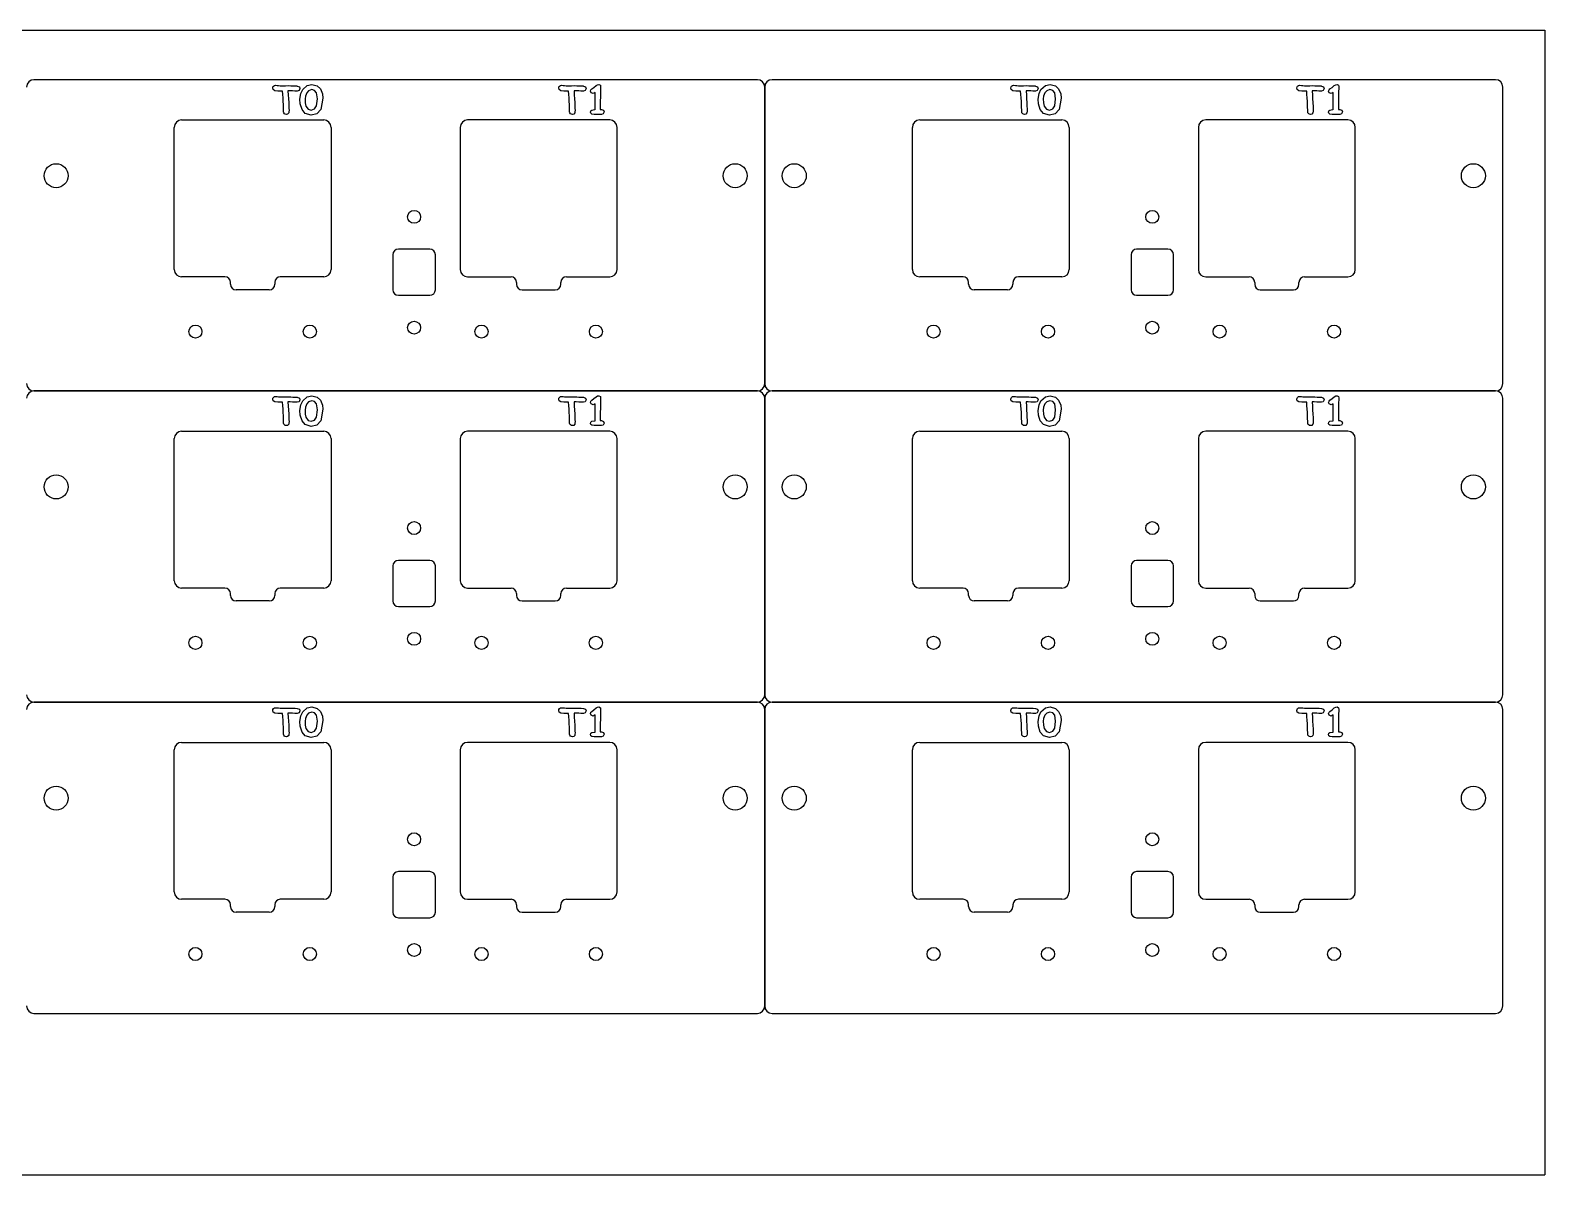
# Model space of a CAD drawing. Header units: millimetres. Extents: x 0 to 820, y -310 to 0.
# Drawn here: x 409.7 to 820, y -310 to 0 of the extents above; entities that cross this region are included whole.
import ezdxf

# ---------------------------------------------------------------- set-up
doc = ezdxf.new("R2010")
doc.units = ezdxf.units.MM

msp = doc.modelspace()

# ---------------------------------------------------------------- linework, layer by layer
at = {"color": 7, "linetype": 'Continuous'}
for p, q in [((0, 0), (820, 0)), ((820, 0), (820, -310)), ((606.67, -13.39), (410.67, -13.39)), ((561.78, -15.9), (562.37, -15.47)), ((562.37, -15.47), (562.99, -14.97)), ((608.67, -95.69), (608.67, -15.39)), ((608.67, -15.39), (608.67, -95.69)), ((806.67, -13.39), (610.67, -13.39)), ((761.78, -15.9), (762.37, -15.47)), ((762.37, -15.47), (762.99, -14.97)), ((808.67, -95.69), (808.67, -15.39)), ((478.01, -16.47), (477.74, -16.47)), ((555.51, -16.47), (555.24, -16.47)), ((562.72, -21.51), (562.72, -16.85)), ((564.1, -20.16), (564.1, -21.41)), ((678.01, -16.47), (677.74, -16.47)), ((755.51, -16.47), (755.24, -16.47)), ((762.72, -21.51), (762.72, -16.85)), ((764.1, -20.16), (764.1, -21.41)), ((450.67, -24.29), (489.17, -24.29)), ((478.31, -22.1), (478.31, -21.66)), ((566.67, -24.29), (528.17, -24.29)), ((555.81, -22.1), (555.81, -21.66)), ((564.48, -22.79), (562.42, -22.79)), ((564.1, -21.41), (564.46, -21.41)), ((650.67, -24.29), (689.17, -24.29)), ((678.31, -22.1), (678.31, -21.66)), ((766.67, -24.29), (728.17, -24.29)), ((755.81, -22.1), (755.81, -21.66)), ((764.48, -22.79), (762.42, -22.79)), ((764.1, -21.41), (764.46, -21.41)), ((448.67, -64.79), (448.67, -26.29)), ((491.17, -26.29), (491.17, -64.79)), ((526.17, -26.29), (526.17, -64.79)), ((568.67, -64.79), (568.67, -26.29)), ((648.67, -64.79), (648.67, -26.29)), ((691.17, -26.29), (691.17, -64.79)), ((726.17, -26.29), (726.17, -64.79)), ((768.67, -64.79), (768.67, -26.29)), ((507.92, -60.79), (507.92, -70.29)), ((517.92, -59.29), (509.42, -59.29)), ((519.42, -70.29), (519.42, -60.79)), ((707.92, -60.79), (707.92, -70.29)), ((717.92, -59.29), (709.42, -59.29)), ((719.42, -70.29), (719.42, -60.79)), ((462.42, -66.79), (450.67, -66.79)), ((463.92, -68.79), (463.92, -68.29)), ((475.92, -68.29), (475.92, -68.79)), ((489.17, -66.79), (477.42, -66.79)), ((528.17, -66.79), (539.92, -66.79)), ((541.42, -68.29), (541.42, -68.79)), ((553.42, -68.79), (553.42, -68.29)), ((554.92, -66.79), (566.67, -66.79)), ((662.42, -66.79), (650.67, -66.79)), ((663.92, -68.79), (663.92, -68.29)), ((675.92, -68.29), (675.92, -68.79)), ((689.17, -66.79), (677.42, -66.79)), ((728.17, -66.79), (739.92, -66.79)), ((741.42, -68.29), (741.42, -68.79)), ((753.42, -68.79), (753.42, -68.29)), ((754.92, -66.79), (766.67, -66.79)), ((474.42, -70.29), (465.42, -70.29)), ((509.42, -71.79), (517.92, -71.79)), ((542.92, -70.29), (551.92, -70.29)), ((674.42, -70.29), (665.42, -70.29)), ((709.42, -71.79), (717.92, -71.79)), ((742.92, -70.29), (751.92, -70.29)), ((606.67, -97.69), (410.67, -97.69)), ((410.67, -97.69), (606.67, -97.69)), ((806.67, -97.69), (610.67, -97.69)), ((610.67, -97.69), (806.67, -97.69)), ((478.01, -100.77), (477.74, -100.77)), ((555.51, -100.77), (555.24, -100.77)), ((561.78, -100.2), (562.37, -99.77)), ((562.37, -99.77), (562.99, -99.27)), ((562.72, -105.81), (562.72, -101.15)), ((608.67, -179.99), (608.67, -99.69)), ((608.67, -99.69), (608.67, -179.99)), ((678.01, -100.77), (677.74, -100.77)), ((755.51, -100.77), (755.24, -100.77)), ((761.78, -100.2), (762.37, -99.77)), ((762.37, -99.77), (762.99, -99.27)), ((762.72, -105.81), (762.72, -101.15)), ((808.67, -179.99), (808.67, -99.69)), ((478.31, -106.4), (478.31, -105.96)), ((555.81, -106.4), (555.81, -105.96)), ((564.1, -104.46), (564.1, -105.71)), ((564.1, -105.71), (564.46, -105.71)), ((678.31, -106.4), (678.31, -105.96)), ((755.81, -106.4), (755.81, -105.96)), ((764.1, -104.46), (764.1, -105.71)), ((764.1, -105.71), (764.46, -105.71)), ((448.67, -149.09), (448.67, -110.59)), ((450.67, -108.59), (489.17, -108.59)), ((491.17, -110.59), (491.17, -149.09)), ((526.17, -110.59), (526.17, -149.09)), ((566.67, -108.59), (528.17, -108.59)), ((564.48, -107.09), (562.42, -107.09)), ((568.67, -149.09), (568.67, -110.59)), ((648.67, -149.09), (648.67, -110.59)), ((650.67, -108.59), (689.17, -108.59)), ((691.17, -110.59), (691.17, -149.09)), ((726.17, -110.59), (726.17, -149.09)), ((766.67, -108.59), (728.17, -108.59)), ((764.48, -107.09), (762.42, -107.09)), ((768.67, -149.09), (768.67, -110.59)), ((517.92, -143.59), (509.42, -143.59)), ((717.92, -143.59), (709.42, -143.59)), ((507.92, -145.09), (507.92, -154.59)), ((519.42, -154.59), (519.42, -145.09)), ((707.92, -145.09), (707.92, -154.59)), ((719.42, -154.59), (719.42, -145.09)), ((462.42, -151.09), (450.67, -151.09)), ((489.17, -151.09), (477.42, -151.09)), ((528.17, -151.09), (539.92, -151.09)), ((554.92, -151.09), (566.67, -151.09)), ((662.42, -151.09), (650.67, -151.09)), ((689.17, -151.09), (677.42, -151.09)), ((728.17, -151.09), (739.92, -151.09)), ((754.92, -151.09), (766.67, -151.09)), ((463.92, -153.09), (463.92, -152.59)), ((474.42, -154.59), (465.42, -154.59)), ((475.92, -152.59), (475.92, -153.09)), ((541.42, -152.59), (541.42, -153.09)), ((542.92, -154.59), (551.92, -154.59)), ((553.42, -153.09), (553.42, -152.59)), ((663.92, -153.09), (663.92, -152.59)), ((674.42, -154.59), (665.42, -154.59)), ((675.92, -152.59), (675.92, -153.09)), ((741.42, -152.59), (741.42, -153.09)), ((742.92, -154.59), (751.92, -154.59)), ((753.42, -153.09), (753.42, -152.59)), ((509.42, -156.09), (517.92, -156.09)), ((709.42, -156.09), (717.92, -156.09)), ((606.67, -181.99), (410.67, -181.99)), ((410.67, -181.99), (606.67, -181.99)), ((561.78, -184.5), (562.37, -184.07)), ((562.37, -184.07), (562.99, -183.57)), ((608.67, -264.29), (608.67, -183.99)), ((608.67, -183.99), (608.67, -264.29)), ((806.67, -181.99), (610.67, -181.99)), ((610.67, -181.99), (806.67, -181.99)), ((761.78, -184.5), (762.37, -184.07)), ((762.37, -184.07), (762.99, -183.57)), ((808.67, -264.29), (808.67, -183.99)), ((478.01, -185.07), (477.74, -185.07)), ((555.51, -185.07), (555.24, -185.07)), ((562.72, -190.11), (562.72, -185.45)), ((678.01, -185.07), (677.74, -185.07)), ((755.51, -185.07), (755.24, -185.07)), ((762.72, -190.11), (762.72, -185.45)), ((478.31, -190.7), (478.31, -190.26)), ((555.81, -190.7), (555.81, -190.26)), ((564.48, -191.39), (562.42, -191.39)), ((564.1, -188.76), (564.1, -190.01)), ((564.1, -190.01), (564.46, -190.01)), ((678.31, -190.7), (678.31, -190.26)), ((755.81, -190.7), (755.81, -190.26)), ((764.48, -191.39), (762.42, -191.39)), ((764.1, -188.76), (764.1, -190.01)), ((764.1, -190.01), (764.46, -190.01)), ((448.67, -233.39), (448.67, -194.89)), ((450.67, -192.89), (489.17, -192.89)), ((491.17, -194.89), (491.17, -233.39)), ((526.17, -194.89), (526.17, -233.39)), ((566.67, -192.89), (528.17, -192.89)), ((568.67, -233.39), (568.67, -194.89)), ((648.67, -233.39), (648.67, -194.89)), ((650.67, -192.89), (689.17, -192.89)), ((691.17, -194.89), (691.17, -233.39)), ((726.17, -194.89), (726.17, -233.39)), ((766.67, -192.89), (728.17, -192.89)), ((768.67, -233.39), (768.67, -194.89)), ((507.92, -229.39), (507.92, -238.89)), ((517.92, -227.89), (509.42, -227.89)), ((519.42, -238.89), (519.42, -229.39)), ((707.92, -229.39), (707.92, -238.89)), ((717.92, -227.89), (709.42, -227.89)), ((719.42, -238.89), (719.42, -229.39)), ((462.42, -235.39), (450.67, -235.39)), ((463.92, -237.39), (463.92, -236.89)), ((475.92, -236.89), (475.92, -237.39)), ((489.17, -235.39), (477.42, -235.39)), ((528.17, -235.39), (539.92, -235.39)), ((541.42, -236.89), (541.42, -237.39)), ((553.42, -237.39), (553.42, -236.89)), ((554.92, -235.39), (566.67, -235.39)), ((662.42, -235.39), (650.67, -235.39)), ((663.92, -237.39), (663.92, -236.89)), ((675.92, -236.89), (675.92, -237.39)), ((689.17, -235.39), (677.42, -235.39)), ((728.17, -235.39), (739.92, -235.39)), ((741.42, -236.89), (741.42, -237.39)), ((753.42, -237.39), (753.42, -236.89)), ((754.92, -235.39), (766.67, -235.39)), ((474.42, -238.89), (465.42, -238.89)), ((509.42, -240.39), (517.92, -240.39)), ((542.92, -238.89), (551.92, -238.89)), ((674.42, -238.89), (665.42, -238.89)), ((709.42, -240.39), (717.92, -240.39)), ((742.92, -238.89), (751.92, -238.89)), ((410.67, -266.29), (606.67, -266.29)), ((610.67, -266.29), (806.67, -266.29)), ((0, -310), (820, -310))]:
    msp.add_line(p, q, dxfattribs=at)
at = {"color": 7, "linetype": 'Continuous', "flags": 128}
for points in [[(475.35, -15.64), (475.41, -15.34), (475.53, -15.13)], [(475.92, -16.37), (475.46, -16.07), (475.35, -15.64)], [(475.53, -15.13), (475.82, -14.92), (476.1, -14.89)], [(477.74, -16.47), (476.72, -16.45), (475.92, -16.37)], [(476.1, -14.89), (476.57, -14.92), (476.93, -14.96)], [(476.93, -14.96), (477.39, -15), (477.76, -15.01)], [(477.76, -15.01), (478.82, -15), (479.65, -14.99)], [(479.49, -16.37), (479.56, -17.56), (479.62, -18.49)], [(480.76, -16.42), (480.05, -16.38), (479.49, -16.37)], [(482.02, -15.09), (482.58, -15.33), (482.75, -15.78)], [(482.75, -15.78), (482.48, -16.32), (482.02, -16.47)], [(482.75, -18.65), (482.98, -17.13), (483.51, -16.04)], [(483.51, -16.04), (484.72, -14.96), (485.98, -14.69)], [(485.94, -16.07), (485.07, -16.36), (484.58, -16.9)], [(487.49, -18.53), (487.23, -16.92), (486.72, -16.29), (485.94, -16.07)], [(485.98, -14.69), (487.43, -15.07), (488.28, -15.89)], [(488.28, -15.89), (488.85, -17.22), (488.98, -18.35)], [(552.85, -15.64), (552.91, -15.34), (553.03, -15.13)], [(553.42, -16.37), (552.96, -16.07), (552.85, -15.64)], [(553.03, -15.13), (553.32, -14.92), (553.6, -14.89)], [(555.24, -16.47), (554.22, -16.45), (553.42, -16.37)], [(553.6, -14.89), (554.07, -14.92), (554.43, -14.96)], [(554.43, -14.96), (554.89, -15), (555.26, -15.01)], [(555.26, -15.01), (556.32, -15), (557.15, -14.99)], [(556.99, -16.37), (557.06, -17.56), (557.12, -18.49)], [(558.26, -16.42), (557.55, -16.38), (556.99, -16.37)], [(559.52, -15.09), (560.08, -15.33), (560.25, -15.78)], [(560.25, -15.78), (559.98, -16.32), (559.52, -16.47)], [(561.44, -16.48), (561.57, -16.12), (561.78, -15.9)], [(562.99, -14.97), (563.39, -14.75), (563.74, -14.69)], [(563.74, -14.69), (564.13, -14.9), (564.2, -15.25)], [(675.35, -15.64), (675.41, -15.34), (675.53, -15.13)], [(675.92, -16.37), (675.46, -16.07), (675.35, -15.64)], [(675.53, -15.13), (675.82, -14.92), (676.1, -14.89)], [(677.74, -16.47), (676.72, -16.45), (675.92, -16.37)], [(676.1, -14.89), (676.57, -14.92), (676.93, -14.96)], [(676.93, -14.96), (677.39, -15), (677.76, -15.01)], [(677.76, -15.01), (678.82, -15), (679.65, -14.99)], [(679.49, -16.37), (679.56, -17.56), (679.62, -18.49)], [(680.76, -16.42), (680.05, -16.38), (679.49, -16.37)], [(682.02, -15.09), (682.58, -15.33), (682.75, -15.78)], [(682.75, -15.78), (682.48, -16.32), (682.02, -16.47)], [(682.75, -18.65), (682.98, -17.13), (683.51, -16.04)], [(683.51, -16.04), (684.72, -14.96), (685.98, -14.69)], [(685.94, -16.07), (685.07, -16.36), (684.58, -16.9)], [(687.49, -18.53), (687.23, -16.92), (686.72, -16.29), (685.94, -16.07)], [(685.98, -14.69), (687.43, -15.07), (688.28, -15.89)], [(688.28, -15.89), (688.85, -17.22), (688.98, -18.35)], [(752.85, -15.64), (752.91, -15.34), (753.03, -15.13)], [(753.42, -16.37), (752.96, -16.07), (752.85, -15.64)], [(753.03, -15.13), (753.32, -14.92), (753.6, -14.89)], [(755.24, -16.47), (754.22, -16.45), (753.42, -16.37)], [(753.6, -14.89), (754.07, -14.92), (754.43, -14.96)], [(754.43, -14.96), (754.89, -15), (755.26, -15.01)], [(755.26, -15.01), (756.32, -15), (757.15, -14.99)], [(756.99, -16.37), (757.06, -17.56), (757.12, -18.49)], [(758.26, -16.42), (757.55, -16.38), (756.99, -16.37)], [(759.52, -15.09), (760.08, -15.33), (760.25, -15.78)], [(760.25, -15.78), (759.98, -16.32), (759.52, -16.47)], [(761.44, -16.48), (761.57, -16.12), (761.78, -15.9)], [(762.99, -14.97), (763.39, -14.75), (763.74, -14.69)], [(763.74, -14.69), (764.13, -14.9), (764.2, -15.25)], [(478.15, -18.34), (478.06, -17.3), (478.01, -16.47)], [(478.25, -20.22), (478.21, -19.17), (478.15, -18.34)], [(478.31, -21.66), (478.27, -20.85), (478.25, -20.22)], [(479.62, -18.49), (479.7, -19.69), (479.72, -20.63)], [(482.02, -16.47), (481.31, -16.45), (480.76, -16.42)], [(483.32, -21.5), (482.84, -19.94), (482.75, -18.65)], [(484.58, -16.9), (484.22, -17.81), (484.14, -18.57)], [(484.14, -18.57), (484.19, -19.67), (484.37, -20.51)], [(484.37, -20.51), (484.98, -21.38), (485.78, -21.61)], [(485.78, -21.61), (486.7, -21.29), (487.23, -20.47), (487.49, -18.53)], [(488.98, -18.35), (488.4, -21.45), (487.35, -22.62), (485.82, -22.99)], [(555.65, -18.34), (555.56, -17.3), (555.51, -16.47)], [(555.75, -20.22), (555.71, -19.17), (555.65, -18.34)], [(555.81, -21.66), (555.77, -20.85), (555.75, -20.22)], [(557.12, -18.49), (557.2, -19.69), (557.22, -20.63)], [(559.52, -16.47), (558.81, -16.45), (558.26, -16.42)], [(562.15, -17.16), (561.61, -16.91), (561.44, -16.48)], [(562.72, -16.85), (562.41, -17.05), (562.15, -17.16)], [(678.15, -18.34), (678.06, -17.3), (678.01, -16.47)], [(678.25, -20.22), (678.21, -19.17), (678.15, -18.34)], [(678.31, -21.66), (678.27, -20.85), (678.25, -20.22)], [(679.62, -18.49), (679.7, -19.69), (679.72, -20.63)], [(682.02, -16.47), (681.31, -16.45), (680.76, -16.42)], [(683.32, -21.5), (682.84, -19.94), (682.75, -18.65)], [(684.58, -16.9), (684.22, -17.81), (684.14, -18.57)], [(684.14, -18.57), (684.19, -19.67), (684.37, -20.51)], [(684.37, -20.51), (684.98, -21.38), (685.78, -21.61)], [(685.78, -21.61), (686.7, -21.29), (687.23, -20.47), (687.49, -18.53)], [(688.97, -18.35), (688.4, -21.45), (687.35, -22.62), (685.82, -22.99)], [(755.65, -18.34), (755.56, -17.3), (755.51, -16.47)], [(755.75, -20.22), (755.71, -19.17), (755.65, -18.34)], [(755.81, -21.66), (755.77, -20.85), (755.75, -20.22)], [(757.12, -18.49), (757.2, -19.69), (757.22, -20.63)], [(759.52, -16.47), (758.81, -16.45), (758.26, -16.42)], [(762.15, -17.16), (761.61, -16.91), (761.44, -16.48)], [(762.72, -16.85), (762.41, -17.05), (762.15, -17.16)], [(478.56, -22.61), (478.36, -22.35), (478.31, -22.1)], [(479.07, -22.79), (478.77, -22.73), (478.56, -22.61)], [(479.69, -22.39), (479.4, -22.71), (479.07, -22.79)], [(479.79, -21.68), (479.76, -22.08), (479.69, -22.39)], [(479.72, -20.63), (479.76, -21.22), (479.79, -21.68)], [(485.82, -22.99), (484.19, -22.52), (483.32, -21.5)], [(556.06, -22.61), (555.86, -22.35), (555.81, -22.1)], [(556.57, -22.79), (556.27, -22.73), (556.06, -22.61)], [(557.19, -22.39), (556.9, -22.71), (556.57, -22.79)], [(557.29, -21.68), (557.26, -22.08), (557.19, -22.39)], [(557.22, -20.63), (557.26, -21.22), (557.29, -21.68)], [(561.44, -22.18), (561.53, -21.84), (561.8, -21.62), (562.5, -21.5)], [(562.42, -22.79), (561.78, -22.69), (561.53, -22.49), (561.44, -22.18)], [(562.5, -21.5), (562.62, -21.5), (562.72, -21.51)], [(564.46, -21.41), (565.02, -21.65), (565.19, -22.1)], [(565.19, -22.1), (564.93, -22.64), (564.48, -22.79)], [(678.56, -22.61), (678.36, -22.35), (678.31, -22.1)], [(679.07, -22.79), (678.77, -22.73), (678.56, -22.61)], [(679.69, -22.39), (679.4, -22.71), (679.07, -22.79)], [(679.79, -21.68), (679.76, -22.08), (679.69, -22.39)], [(679.72, -20.63), (679.76, -21.22), (679.79, -21.68)], [(685.82, -22.99), (684.19, -22.52), (683.32, -21.5)], [(756.06, -22.61), (755.86, -22.35), (755.81, -22.1)], [(756.57, -22.79), (756.27, -22.73), (756.06, -22.61)], [(757.19, -22.39), (756.9, -22.71), (756.57, -22.79)], [(757.29, -21.68), (757.26, -22.08), (757.19, -22.39)], [(757.22, -20.63), (757.26, -21.22), (757.29, -21.68)], [(761.44, -22.18), (761.53, -21.84), (761.8, -21.62), (762.5, -21.5)], [(762.42, -22.79), (761.78, -22.69), (761.53, -22.49), (761.44, -22.18)], [(762.5, -21.5), (762.62, -21.5), (762.72, -21.51)], [(764.46, -21.41), (765.02, -21.65), (765.19, -22.1)], [(765.19, -22.1), (764.93, -22.64), (764.48, -22.79)], [(475.35, -99.94), (475.41, -99.64), (475.53, -99.43)], [(475.92, -100.67), (475.46, -100.37), (475.35, -99.94)], [(475.53, -99.43), (475.82, -99.22), (476.1, -99.19)], [(477.74, -100.77), (476.72, -100.75), (475.92, -100.67)], [(476.1, -99.19), (476.57, -99.22), (476.93, -99.26)], [(476.93, -99.26), (477.39, -99.3), (477.76, -99.31)], [(477.76, -99.31), (478.82, -99.3), (479.65, -99.29)], [(478.15, -102.64), (478.06, -101.6), (478.01, -100.77)], [(479.49, -100.67), (479.56, -101.86), (479.62, -102.79)], [(480.76, -100.72), (480.05, -100.68), (479.49, -100.67)], [(482.02, -100.77), (481.31, -100.75), (480.76, -100.72)], [(482.02, -99.39), (482.58, -99.63), (482.75, -100.08)], [(482.75, -100.08), (482.48, -100.62), (482.02, -100.77)], [(482.75, -102.95), (482.98, -101.43), (483.51, -100.34)], [(483.51, -100.34), (484.72, -99.26), (485.98, -98.99)], [(484.58, -101.2), (484.22, -102.11), (484.14, -102.87)], [(485.94, -100.37), (485.07, -100.66), (484.58, -101.2)], [(487.49, -102.83), (487.23, -101.22), (486.72, -100.59), (485.94, -100.37)], [(485.98, -98.99), (487.43, -99.37), (488.28, -100.19)], [(488.28, -100.19), (488.85, -101.52), (488.98, -102.65)], [(552.85, -99.94), (552.91, -99.64), (553.03, -99.43)], [(553.42, -100.67), (552.96, -100.37), (552.85, -99.94)], [(553.03, -99.43), (553.32, -99.22), (553.6, -99.19)], [(555.24, -100.77), (554.22, -100.75), (553.42, -100.67)], [(553.6, -99.19), (554.07, -99.22), (554.43, -99.26)], [(554.43, -99.26), (554.89, -99.3), (555.26, -99.31)], [(555.26, -99.31), (556.32, -99.3), (557.15, -99.29)], [(555.65, -102.64), (555.56, -101.6), (555.51, -100.77)], [(556.99, -100.67), (557.06, -101.86), (557.12, -102.79)], [(558.26, -100.72), (557.55, -100.68), (556.99, -100.67)], [(559.52, -100.77), (558.81, -100.75), (558.26, -100.72)], [(559.52, -99.39), (560.08, -99.63), (560.25, -100.08)], [(560.25, -100.08), (559.98, -100.62), (559.52, -100.77)], [(561.44, -100.78), (561.57, -100.42), (561.78, -100.2)], [(562.15, -101.46), (561.61, -101.21), (561.44, -100.78)], [(562.72, -101.15), (562.41, -101.35), (562.15, -101.46)], [(562.99, -99.27), (563.39, -99.05), (563.74, -98.99)], [(563.74, -98.99), (564.13, -99.2), (564.2, -99.55)], [(675.35, -99.94), (675.41, -99.64), (675.53, -99.43)], [(675.92, -100.67), (675.46, -100.37), (675.35, -99.94)], [(675.53, -99.43), (675.82, -99.22), (676.1, -99.19)], [(677.74, -100.77), (676.72, -100.75), (675.92, -100.67)], [(676.1, -99.19), (676.57, -99.22), (676.93, -99.26)], [(676.93, -99.26), (677.39, -99.3), (677.76, -99.31)], [(677.76, -99.31), (678.82, -99.3), (679.65, -99.29)], [(678.15, -102.64), (678.06, -101.6), (678.01, -100.77)], [(679.49, -100.67), (679.56, -101.86), (679.62, -102.79)], [(680.76, -100.72), (680.05, -100.68), (679.49, -100.67)], [(682.02, -100.77), (681.31, -100.75), (680.76, -100.72)], [(682.02, -99.39), (682.58, -99.63), (682.75, -100.08)], [(682.75, -100.08), (682.48, -100.62), (682.02, -100.77)], [(682.75, -102.95), (682.98, -101.43), (683.51, -100.34)], [(683.51, -100.34), (684.72, -99.26), (685.98, -98.99)], [(684.58, -101.2), (684.22, -102.11), (684.14, -102.87)], [(685.94, -100.37), (685.07, -100.66), (684.58, -101.2)], [(687.49, -102.83), (687.23, -101.22), (686.72, -100.59), (685.94, -100.37)], [(685.98, -98.99), (687.43, -99.37), (688.28, -100.19)], [(688.28, -100.19), (688.85, -101.52), (688.98, -102.65)], [(752.85, -99.94), (752.91, -99.64), (753.03, -99.43)], [(753.42, -100.67), (752.96, -100.37), (752.85, -99.94)], [(753.03, -99.43), (753.32, -99.22), (753.6, -99.19)], [(755.24, -100.77), (754.22, -100.75), (753.42, -100.67)], [(753.6, -99.19), (754.07, -99.22), (754.43, -99.26)], [(754.43, -99.26), (754.89, -99.3), (755.26, -99.31)], [(755.26, -99.31), (756.32, -99.3), (757.15, -99.29)], [(755.65, -102.64), (755.56, -101.6), (755.51, -100.77)], [(756.99, -100.67), (757.06, -101.86), (757.12, -102.79)], [(758.26, -100.72), (757.55, -100.68), (756.99, -100.67)], [(759.52, -100.77), (758.81, -100.75), (758.26, -100.72)], [(759.52, -99.39), (760.08, -99.63), (760.25, -100.08)], [(760.25, -100.08), (759.98, -100.62), (759.52, -100.77)], [(761.44, -100.78), (761.57, -100.42), (761.78, -100.2)], [(762.15, -101.46), (761.61, -101.21), (761.44, -100.78)], [(762.72, -101.15), (762.41, -101.35), (762.15, -101.46)], [(762.99, -99.27), (763.39, -99.05), (763.74, -98.99)], [(763.74, -98.99), (764.13, -99.2), (764.2, -99.55)], [(478.25, -104.52), (478.21, -103.47), (478.15, -102.64)], [(478.31, -105.96), (478.27, -105.15), (478.25, -104.52)], [(478.56, -106.91), (478.36, -106.65), (478.31, -106.4)], [(479.62, -102.79), (479.7, -103.99), (479.72, -104.93)], [(479.79, -105.98), (479.76, -106.38), (479.69, -106.69)], [(479.72, -104.93), (479.76, -105.52), (479.79, -105.98)], [(483.32, -105.8), (482.84, -104.24), (482.75, -102.95)], [(485.82, -107.29), (484.19, -106.82), (483.32, -105.8)], [(484.14, -102.87), (484.19, -103.97), (484.37, -104.81)], [(484.37, -104.81), (484.98, -105.68), (485.78, -105.91)], [(485.78, -105.91), (486.7, -105.59), (487.23, -104.77), (487.49, -102.83)], [(488.98, -102.65), (488.4, -105.75), (487.35, -106.92), (485.82, -107.29)], [(555.75, -104.52), (555.71, -103.47), (555.65, -102.64)], [(555.81, -105.96), (555.77, -105.15), (555.75, -104.52)], [(556.06, -106.91), (555.86, -106.65), (555.81, -106.4)], [(557.12, -102.79), (557.2, -103.99), (557.22, -104.93)], [(557.29, -105.98), (557.26, -106.38), (557.19, -106.69)], [(557.22, -104.93), (557.26, -105.52), (557.29, -105.98)], [(561.44, -106.48), (561.53, -106.14), (561.8, -105.92), (562.5, -105.8)], [(562.42, -107.09), (561.78, -106.99), (561.53, -106.79), (561.44, -106.48)], [(562.5, -105.8), (562.62, -105.8), (562.72, -105.81)], [(564.46, -105.71), (565.02, -105.95), (565.19, -106.4)], [(565.19, -106.4), (564.93, -106.94), (564.48, -107.09)], [(678.25, -104.52), (678.21, -103.47), (678.15, -102.64)], [(678.31, -105.96), (678.27, -105.15), (678.25, -104.52)], [(678.56, -106.91), (678.36, -106.65), (678.31, -106.4)], [(679.62, -102.79), (679.7, -103.99), (679.72, -104.93)], [(679.79, -105.98), (679.76, -106.38), (679.69, -106.69)], [(679.72, -104.93), (679.76, -105.52), (679.79, -105.98)], [(683.32, -105.8), (682.84, -104.24), (682.75, -102.95)], [(685.82, -107.29), (684.19, -106.82), (683.32, -105.8)], [(684.14, -102.87), (684.19, -103.97), (684.37, -104.81)], [(684.37, -104.81), (684.98, -105.68), (685.78, -105.91)], [(685.78, -105.91), (686.7, -105.59), (687.23, -104.77), (687.49, -102.83)], [(688.97, -102.65), (688.4, -105.75), (687.35, -106.92), (685.82, -107.29)], [(755.75, -104.52), (755.71, -103.47), (755.65, -102.64)], [(755.81, -105.96), (755.77, -105.15), (755.75, -104.52)], [(756.06, -106.91), (755.86, -106.65), (755.81, -106.4)], [(757.12, -102.79), (757.2, -103.99), (757.22, -104.93)], [(757.29, -105.98), (757.26, -106.38), (757.19, -106.69)], [(757.22, -104.93), (757.26, -105.52), (757.29, -105.98)], [(761.44, -106.48), (761.53, -106.14), (761.8, -105.92), (762.5, -105.8)], [(762.42, -107.09), (761.78, -106.99), (761.53, -106.79), (761.44, -106.48)], [(762.5, -105.8), (762.62, -105.8), (762.72, -105.81)], [(764.46, -105.71), (765.02, -105.95), (765.19, -106.4)], [(765.19, -106.4), (764.93, -106.94), (764.48, -107.09)], [(479.07, -107.09), (478.77, -107.03), (478.56, -106.91)], [(479.69, -106.69), (479.4, -107.01), (479.07, -107.09)], [(556.57, -107.09), (556.27, -107.03), (556.06, -106.91)], [(557.19, -106.69), (556.9, -107.01), (556.57, -107.09)], [(679.07, -107.09), (678.77, -107.03), (678.56, -106.91)], [(679.69, -106.69), (679.4, -107.01), (679.07, -107.09)], [(756.57, -107.09), (756.27, -107.03), (756.06, -106.91)], [(757.19, -106.69), (756.9, -107.01), (756.57, -107.09)], [(475.35, -184.24), (475.41, -183.94), (475.53, -183.73)], [(475.92, -184.97), (475.46, -184.67), (475.35, -184.24)], [(475.53, -183.73), (475.82, -183.52), (476.1, -183.49)], [(476.1, -183.49), (476.57, -183.52), (476.93, -183.56)], [(476.93, -183.56), (477.39, -183.6), (477.76, -183.61)], [(477.76, -183.61), (478.82, -183.6), (479.65, -183.59)], [(482.02, -183.69), (482.58, -183.93), (482.75, -184.38)], [(482.75, -184.38), (482.48, -184.92), (482.02, -185.07)], [(482.75, -187.25), (482.98, -185.73), (483.51, -184.64)], [(483.51, -184.64), (484.72, -183.56), (485.98, -183.29)], [(485.98, -183.29), (487.43, -183.67), (488.28, -184.49)], [(488.28, -184.49), (488.85, -185.82), (488.98, -186.95)], [(552.85, -184.24), (552.91, -183.94), (553.03, -183.73)], [(553.42, -184.97), (552.96, -184.67), (552.85, -184.24)], [(553.03, -183.73), (553.32, -183.52), (553.6, -183.49)], [(553.6, -183.49), (554.07, -183.52), (554.43, -183.56)], [(554.43, -183.56), (554.89, -183.6), (555.26, -183.61)], [(555.26, -183.61), (556.32, -183.6), (557.15, -183.59)], [(559.52, -183.69), (560.08, -183.93), (560.25, -184.38)], [(560.25, -184.38), (559.98, -184.92), (559.52, -185.07)], [(561.44, -185.08), (561.57, -184.72), (561.78, -184.5)], [(562.99, -183.57), (563.39, -183.35), (563.74, -183.29)], [(563.74, -183.29), (564.13, -183.5), (564.2, -183.85)], [(675.35, -184.24), (675.41, -183.94), (675.53, -183.73)], [(675.92, -184.97), (675.46, -184.67), (675.35, -184.24)], [(675.53, -183.73), (675.82, -183.52), (676.1, -183.49)], [(676.1, -183.49), (676.57, -183.52), (676.93, -183.56)], [(676.93, -183.56), (677.39, -183.6), (677.76, -183.61)], [(677.76, -183.61), (678.82, -183.6), (679.65, -183.59)], [(682.02, -183.69), (682.58, -183.93), (682.75, -184.38)], [(682.75, -184.38), (682.48, -184.92), (682.02, -185.07)], [(682.75, -187.25), (682.98, -185.73), (683.51, -184.64)], [(683.51, -184.64), (684.72, -183.56), (685.98, -183.29)], [(685.98, -183.29), (687.43, -183.67), (688.28, -184.49)], [(688.28, -184.49), (688.85, -185.82), (688.98, -186.95)], [(752.85, -184.24), (752.91, -183.94), (753.03, -183.73)], [(753.42, -184.97), (752.96, -184.67), (752.85, -184.24)], [(753.03, -183.73), (753.32, -183.52), (753.6, -183.49)], [(753.6, -183.49), (754.07, -183.52), (754.43, -183.56)], [(754.43, -183.56), (754.89, -183.6), (755.26, -183.61)], [(755.26, -183.61), (756.32, -183.6), (757.15, -183.59)], [(759.52, -183.69), (760.08, -183.93), (760.25, -184.38)], [(760.25, -184.38), (759.98, -184.92), (759.52, -185.07)], [(761.44, -185.08), (761.57, -184.72), (761.78, -184.5)], [(762.99, -183.57), (763.39, -183.35), (763.74, -183.29)], [(763.74, -183.29), (764.13, -183.5), (764.2, -183.85)], [(477.74, -185.07), (476.72, -185.05), (475.92, -184.97)], [(478.15, -186.94), (478.06, -185.9), (478.01, -185.07)], [(478.25, -188.82), (478.21, -187.77), (478.15, -186.94)], [(479.49, -184.97), (479.56, -186.16), (479.62, -187.09)], [(480.76, -185.02), (480.05, -184.98), (479.49, -184.97)], [(479.62, -187.09), (479.7, -188.29), (479.72, -189.23)], [(482.02, -185.07), (481.31, -185.05), (480.76, -185.02)], [(483.32, -190.1), (482.84, -188.54), (482.75, -187.25)], [(484.58, -185.5), (484.22, -186.41), (484.14, -187.17)], [(484.14, -187.17), (484.19, -188.27), (484.37, -189.11)], [(485.94, -184.67), (485.07, -184.96), (484.58, -185.5)], [(485.78, -190.21), (486.7, -189.89), (487.23, -189.07), (487.49, -187.13)], [(488.98, -186.95), (488.4, -190.05), (487.35, -191.22), (485.82, -191.59)], [(487.49, -187.13), (487.23, -185.52), (486.72, -184.89), (485.94, -184.67)], [(555.24, -185.07), (554.22, -185.05), (553.42, -184.97)], [(555.65, -186.94), (555.56, -185.9), (555.51, -185.07)], [(555.75, -188.82), (555.71, -187.77), (555.65, -186.94)], [(556.99, -184.97), (557.06, -186.16), (557.12, -187.09)], [(558.26, -185.02), (557.55, -184.98), (556.99, -184.97)], [(557.12, -187.09), (557.2, -188.29), (557.22, -189.23)], [(559.52, -185.07), (558.81, -185.05), (558.26, -185.02)], [(562.15, -185.76), (561.61, -185.51), (561.44, -185.08)], [(562.72, -185.45), (562.41, -185.65), (562.15, -185.76)], [(677.74, -185.07), (676.72, -185.05), (675.92, -184.97)], [(678.15, -186.94), (678.06, -185.9), (678.01, -185.07)], [(678.25, -188.82), (678.21, -187.77), (678.15, -186.94)], [(679.49, -184.97), (679.56, -186.16), (679.62, -187.09)], [(680.76, -185.02), (680.05, -184.98), (679.49, -184.97)], [(679.62, -187.09), (679.7, -188.29), (679.72, -189.23)], [(682.02, -185.07), (681.31, -185.05), (680.76, -185.02)], [(683.32, -190.1), (682.84, -188.54), (682.75, -187.25)], [(684.58, -185.5), (684.22, -186.41), (684.14, -187.17)], [(684.14, -187.17), (684.19, -188.27), (684.37, -189.11)], [(685.94, -184.67), (685.07, -184.96), (684.58, -185.5)], [(685.78, -190.21), (686.7, -189.89), (687.23, -189.07), (687.49, -187.13)], [(688.97, -186.95), (688.4, -190.05), (687.35, -191.22), (685.82, -191.59)], [(687.49, -187.13), (687.23, -185.52), (686.72, -184.89), (685.94, -184.67)], [(755.24, -185.07), (754.22, -185.05), (753.42, -184.97)], [(755.65, -186.94), (755.56, -185.9), (755.51, -185.07)], [(755.75, -188.82), (755.71, -187.77), (755.65, -186.94)], [(756.99, -184.97), (757.06, -186.16), (757.12, -187.09)], [(758.26, -185.02), (757.55, -184.98), (756.99, -184.97)], [(757.12, -187.09), (757.2, -188.29), (757.22, -189.23)], [(759.52, -185.07), (758.81, -185.05), (758.26, -185.02)], [(762.15, -185.76), (761.61, -185.51), (761.44, -185.08)], [(762.72, -185.45), (762.41, -185.65), (762.15, -185.76)], [(478.31, -190.26), (478.27, -189.45), (478.25, -188.82)], [(478.56, -191.21), (478.36, -190.95), (478.31, -190.7)], [(479.07, -191.39), (478.77, -191.33), (478.56, -191.21)], [(479.69, -190.99), (479.4, -191.31), (479.07, -191.39)], [(479.79, -190.28), (479.76, -190.68), (479.69, -190.99)], [(479.72, -189.23), (479.76, -189.82), (479.79, -190.28)], [(485.82, -191.59), (484.19, -191.12), (483.32, -190.1)], [(484.37, -189.11), (484.98, -189.98), (485.78, -190.21)], [(555.81, -190.26), (555.77, -189.45), (555.75, -188.82)], [(556.06, -191.21), (555.86, -190.95), (555.81, -190.7)], [(556.57, -191.39), (556.27, -191.33), (556.06, -191.21)], [(557.19, -190.99), (556.9, -191.31), (556.57, -191.39)], [(557.29, -190.28), (557.26, -190.68), (557.19, -190.99)], [(557.22, -189.23), (557.26, -189.82), (557.29, -190.28)], [(561.44, -190.78), (561.53, -190.44), (561.8, -190.22), (562.5, -190.1)], [(562.42, -191.39), (561.78, -191.29), (561.53, -191.09), (561.44, -190.78)], [(562.5, -190.1), (562.62, -190.1), (562.72, -190.11)], [(564.46, -190.01), (565.02, -190.25), (565.19, -190.7)], [(565.19, -190.7), (564.93, -191.24), (564.48, -191.39)], [(678.31, -190.26), (678.27, -189.45), (678.25, -188.82)], [(678.56, -191.21), (678.36, -190.95), (678.31, -190.7)], [(679.07, -191.39), (678.77, -191.33), (678.56, -191.21)], [(679.69, -190.99), (679.4, -191.31), (679.07, -191.39)], [(679.79, -190.28), (679.76, -190.68), (679.69, -190.99)], [(679.72, -189.23), (679.76, -189.82), (679.79, -190.28)], [(685.82, -191.59), (684.19, -191.12), (683.32, -190.1)], [(684.37, -189.11), (684.98, -189.98), (685.78, -190.21)], [(755.81, -190.26), (755.77, -189.45), (755.75, -188.82)], [(756.06, -191.21), (755.86, -190.95), (755.81, -190.7)], [(756.57, -191.39), (756.27, -191.33), (756.06, -191.21)], [(757.19, -190.99), (756.9, -191.31), (756.57, -191.39)], [(757.29, -190.28), (757.26, -190.68), (757.19, -190.99)], [(757.22, -189.23), (757.26, -189.82), (757.29, -190.28)], [(761.44, -190.78), (761.53, -190.44), (761.8, -190.22), (762.5, -190.1)], [(762.42, -191.39), (761.78, -191.29), (761.53, -191.09), (761.44, -190.78)], [(762.5, -190.1), (762.62, -190.1), (762.72, -190.11)], [(764.46, -190.01), (765.02, -190.25), (765.19, -190.7)], [(765.19, -190.7), (764.93, -191.24), (764.48, -191.39)]]:
    msp.add_lwpolyline(points, dxfattribs=at)
at = {"color": 7, "linetype": 'Continuous'}
for centre, radius in [((416.67, -39.39), 3.25), ((600.67, -39.39), 3.25), ((616.67, -39.39), 3.25), ((800.67, -39.39), 3.25), ((513.67, -50.54), 1.75), ((713.67, -50.54), 1.75), ((454.42, -81.62), 1.77), ((485.42, -81.62), 1.78), ((513.67, -80.54), 1.75), ((531.92, -81.62), 1.77), ((562.92, -81.62), 1.77), ((654.42, -81.62), 1.78), ((685.42, -81.62), 1.77), ((713.67, -80.54), 1.75), ((731.92, -81.62), 1.77), ((762.92, -81.62), 1.77), ((416.67, -123.69), 3.25), ((600.67, -123.69), 3.25), ((616.67, -123.69), 3.25), ((800.67, -123.69), 3.25), ((513.67, -134.84), 1.75), ((713.67, -134.84), 1.75), ((513.67, -164.84), 1.75), ((713.67, -164.84), 1.75), ((454.42, -165.92), 1.77), ((485.42, -165.92), 1.78), ((531.92, -165.92), 1.77), ((562.92, -165.92), 1.78), ((654.42, -165.92), 1.78), ((685.42, -165.92), 1.77), ((731.92, -165.92), 1.77), ((762.92, -165.92), 1.77), ((416.67, -207.99), 3.25), ((600.67, -207.99), 3.25), ((616.67, -207.99), 3.25), ((800.67, -207.99), 3.25), ((513.67, -219.14), 1.75), ((713.67, -219.14), 1.75), ((454.42, -250.22), 1.77), ((485.42, -250.22), 1.77), ((513.67, -249.14), 1.75), ((531.92, -250.22), 1.77), ((562.92, -250.22), 1.77), ((654.42, -250.22), 1.78), ((685.42, -250.22), 1.77), ((713.67, -249.14), 1.75), ((731.92, -250.22), 1.77), ((762.92, -250.22), 1.77)]:
    msp.add_circle(centre, radius, dxfattribs=at)
for centre, radius, start, end in [((410.67, -15.39), 2, 90, 180), ((484.92, 82.91), 98.04, 266.9187, 268.3035), ((562.42, 82.78), 97.91, 266.9177, 268.3043), ((713.78, -20.7), 149.67, 177.9117, 179.7919), ((606.67, -15.39), 2, 0, 90), ((610.67, -15.39), 2, 90, 180), ((684.92, 82.85), 97.98, 266.9182, 268.3039), ((762.43, 83.01), 98.14, 266.9195, 268.3029), ((912.42, -20.68), 148.32, 177.8998, 179.7972), ((806.67, -15.39), 2, 0, 90), ((450.67, -26.29), 2, 90, 180), ((489.17, -26.29), 2, 0, 90), ((528.17, -26.29), 2, 90, 180), ((566.67, -26.29), 2, 0, 90), ((650.67, -26.29), 2, 90, 180), ((689.17, -26.29), 2, 0, 90), ((728.17, -26.29), 2, 90, 180), ((766.67, -26.29), 2, 0, 90), ((509.42, -60.79), 1.5, 90, 180), ((517.92, -60.79), 1.5, 0, 90), ((709.42, -60.79), 1.5, 90, 180), ((717.92, -60.79), 1.5, 0, 90), ((450.67, -64.79), 2, 180, 270), ((489.17, -64.79), 2, 270, 0), ((528.17, -64.79), 2, 180, 270), ((566.67, -64.79), 2, 270, 0), ((650.67, -64.79), 2, 180, 270), ((689.17, -64.79), 2, 270, 0), ((728.17, -64.79), 2, 180, 270), ((766.67, -64.79), 2, 270, 0), ((462.42, -68.29), 1.5, 0, 90), ((465.42, -68.79), 1.5, 180, 270), ((474.42, -68.79), 1.5, 270, 0), ((477.42, -68.29), 1.5, 90, 180), ((539.92, -68.29), 1.5, 0, 90), ((542.92, -68.79), 1.5, 180, 270), ((551.92, -68.79), 1.5, 270, 0), ((554.92, -68.29), 1.5, 90, 180), ((662.42, -68.29), 1.5, 0, 90), ((665.42, -68.79), 1.5, 180, 270), ((674.42, -68.79), 1.5, 270, 0), ((677.42, -68.29), 1.5, 90, 180), ((739.92, -68.29), 1.5, 0, 90), ((742.92, -68.79), 1.5, 180, 270), ((751.92, -68.79), 1.5, 270, 0), ((754.92, -68.29), 1.5, 90, 180), ((509.42, -70.29), 1.5, 180, 270), ((517.92, -70.29), 1.5, 270, 0), ((709.42, -70.29), 1.5, 180, 270), ((717.92, -70.29), 1.5, 270, 0), ((410.67, -95.69), 2, 180, 270), ((410.67, -99.69), 2, 90, 180), ((606.67, -95.69), 2, 270, 0), ((606.67, -99.69), 2, 0, 90), ((610.67, -95.69), 2, 180, 270), ((610.67, -99.69), 2, 90, 180), ((806.67, -95.69), 2, 270, 0), ((806.67, -99.69), 2, 0, 90), ((484.92, -1.39), 98.04, 266.9187, 268.3035), ((562.42, -1.52), 97.91, 266.9177, 268.3043), ((713.78, -105), 149.67, 177.9117, 179.7919), ((684.92, -1.45), 97.98, 266.9182, 268.3039), ((762.43, -1.29), 98.14, 266.9195, 268.3029), ((912.42, -104.98), 148.32, 177.8998, 179.7972), ((450.67, -110.59), 2, 90, 180), ((489.17, -110.59), 2, 0, 90), ((528.17, -110.59), 2, 90, 180), ((566.67, -110.59), 2, 0, 90), ((650.67, -110.59), 2, 90, 180), ((689.17, -110.59), 2, 0, 90), ((728.17, -110.59), 2, 90, 180), ((766.67, -110.59), 2, 0, 90), ((509.42, -145.09), 1.5, 90, 180), ((517.92, -145.09), 1.5, 0, 90), ((709.42, -145.09), 1.5, 90, 180), ((717.92, -145.09), 1.5, 0, 90), ((450.67, -149.09), 2, 180, 270), ((462.42, -152.59), 1.5, 0, 90), ((477.42, -152.59), 1.5, 90, 180), ((489.17, -149.09), 2, 270, 0), ((528.17, -149.09), 2, 180, 270), ((539.92, -152.59), 1.5, 0, 90), ((554.92, -152.59), 1.5, 90, 180), ((566.67, -149.09), 2, 270, 0), ((650.67, -149.09), 2, 180, 270), ((662.42, -152.59), 1.5, 0, 90), ((677.42, -152.59), 1.5, 90, 180), ((689.17, -149.09), 2, 270, 0), ((728.17, -149.09), 2, 180, 270), ((739.92, -152.59), 1.5, 0, 90), ((754.92, -152.59), 1.5, 90, 180), ((766.67, -149.09), 2, 270, 0), ((465.42, -153.09), 1.5, 180, 270), ((474.42, -153.09), 1.5, 270, 0), ((509.42, -154.59), 1.5, 180, 270), ((517.92, -154.59), 1.5, 270, 0), ((542.92, -153.09), 1.5, 180, 270), ((551.92, -153.09), 1.5, 270, 0), ((665.42, -153.09), 1.5, 180, 270), ((674.42, -153.09), 1.5, 270, 0), ((709.42, -154.59), 1.5, 180, 270), ((717.92, -154.59), 1.5, 270, 0), ((742.92, -153.09), 1.5, 180, 270), ((751.92, -153.09), 1.5, 270, 0), ((410.67, -179.99), 2, 180, 270), ((606.67, -179.99), 2, 270, 0), ((610.67, -179.99), 2, 180, 270), ((806.67, -179.99), 2, 270, 0), ((410.67, -183.99), 2, 90, 180), ((484.92, -85.69), 98.04, 266.9187, 268.3035), ((562.42, -85.82), 97.91, 266.9177, 268.3043), ((713.78, -189.3), 149.67, 177.9117, 179.7919), ((606.67, -183.99), 2, 0, 90), ((610.67, -183.99), 2, 90, 180), ((684.92, -85.75), 97.98, 266.9182, 268.3039), ((762.43, -85.59), 98.14, 266.9195, 268.3029), ((912.42, -189.28), 148.32, 177.8998, 179.7972), ((806.67, -183.99), 2, 0, 90), ((450.67, -194.89), 2, 90, 180), ((489.17, -194.89), 2, 0, 90), ((528.17, -194.89), 2, 90, 180), ((566.67, -194.89), 2, 0, 90), ((650.67, -194.89), 2, 90, 180), ((689.17, -194.89), 2, 0, 90), ((728.17, -194.89), 2, 90, 180), ((766.67, -194.89), 2, 0, 90), ((509.42, -229.39), 1.5, 90, 180), ((517.92, -229.39), 1.5, 0, 90), ((709.42, -229.39), 1.5, 90, 180), ((717.92, -229.39), 1.5, 0, 90), ((450.67, -233.39), 2, 180, 270), ((489.17, -233.39), 2, 270, 0), ((528.17, -233.39), 2, 180, 270), ((566.67, -233.39), 2, 270, 0), ((650.67, -233.39), 2, 180, 270), ((689.17, -233.39), 2, 270, 0), ((728.17, -233.39), 2, 180, 270), ((766.67, -233.39), 2, 270, 0), ((462.42, -236.89), 1.5, 0, 90), ((465.42, -237.39), 1.5, 180, 270), ((474.42, -237.39), 1.5, 270, 0), ((477.42, -236.89), 1.5, 90, 180), ((539.92, -236.89), 1.5, 0, 90), ((542.92, -237.39), 1.5, 180, 270), ((551.92, -237.39), 1.5, 270, 0), ((554.92, -236.89), 1.5, 90, 180), ((662.42, -236.89), 1.5, 0, 90), ((665.42, -237.39), 1.5, 180, 270), ((674.42, -237.39), 1.5, 270, 0), ((677.42, -236.89), 1.5, 90, 180), ((739.92, -236.89), 1.5, 0, 90), ((742.92, -237.39), 1.5, 180, 270), ((751.92, -237.39), 1.5, 270, 0), ((754.92, -236.89), 1.5, 90, 180), ((509.42, -238.89), 1.5, 180, 270), ((517.92, -238.89), 1.5, 270, 0), ((709.42, -238.89), 1.5, 180, 270), ((717.92, -238.89), 1.5, 270, 0), ((410.67, -264.29), 2, 180, 270), ((606.67, -264.29), 2, 270, 0), ((610.67, -264.29), 2, 180, 270), ((806.67, -264.29), 2, 270, 0)]:
    msp.add_arc(centre, radius, start, end, dxfattribs=at)

doc.saveas('drawing.dxf')
